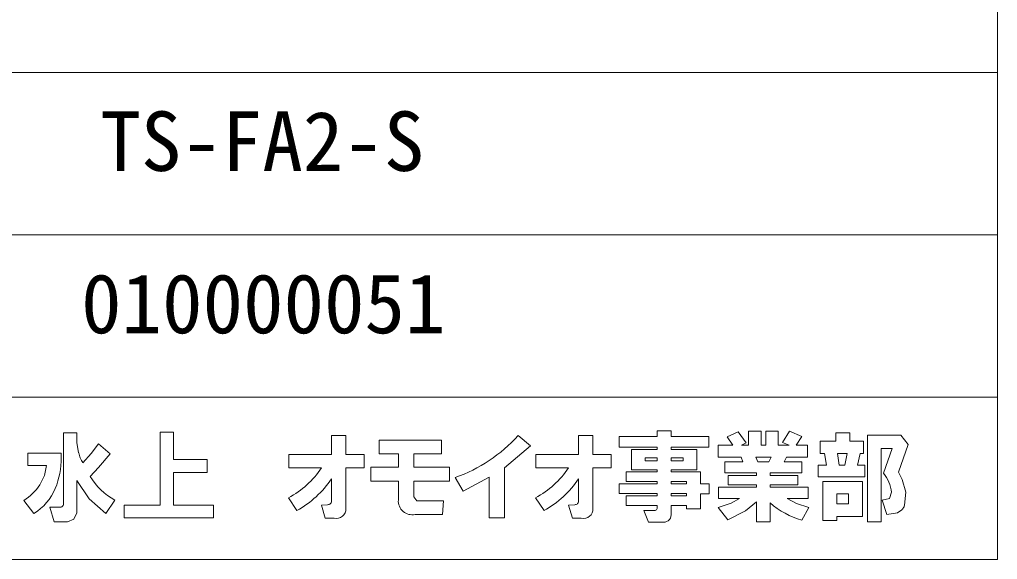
# Model space of a CAD drawing. Units: millimetres, scale not verified. Extents: x -203 to 203, y -143 to 143.
# Drawn here: x 161.87 to 198, y -138 to -118.05 of the extents above; entities that cross this region are included whole.
import ezdxf
from ezdxf.enums import TextEntityAlignment as Align

# ---------------------------------------------------------------- set-up
doc = ezdxf.new("R2010")
doc.units = ezdxf.units.MM
doc.header["$LTSCALE"] = 0.5
for name, color, linetype, lineweight in [('0-7_図面_FORMAT$01_WAKU$OUT_LINE', 6, 'Continuous', 18), ('0-8_図面_FORMAT$03_TEXT', 7, 'Continuous', 18), ('0-9_図面_FORMAT$01_WAKU$SUB_LINE', 7, 'Continuous', 18), ('0-A_図面_FORMAT$02_LOGO$01_MZ_LO', 7, 'Continuous', 18)]:
    doc.layers.add(name, color=color, linetype=linetype, lineweight=lineweight)
doc.styles.add('ＭＳ ゴシック', font='')
doc.styles.get('ＭＳ ゴシック').set_extended_font_data('MS Gothic')

msp = doc.modelspace()

# ---------------------------------------------------------------- linework, layer by layer
at = {"layer": '0-7_図面_FORMAT$01_WAKU$OUT_LINE'}
msp.add_line((198, -120), (-78, -120), dxfattribs=at)
msp.add_lwpolyline([(-198, -138), (198, -138), (198, 138), (-198, 138)], close=True, dxfattribs=at)
at = {"layer": '0-9_図面_FORMAT$01_WAKU$SUB_LINE'}
for p, q in [((144, -126), (198, -126)), ((144, -132), (198, -132))]:
    msp.add_line(p, q, dxfattribs=at)
at = {"layer": '0-A_図面_FORMAT$02_LOGO$01_MZ_LO'}
for p, q in [((190.061, -133.6806), (190.3194, -133.2644)), ((190.3194, -133.2644), (190.7787, -133.451)), ((180.2859, -133.4222), (180.7452, -133.7955)), ((190.7787, -133.451), (190.5634, -133.7811)), ((163.9797, -133.695), (164.0514, -134.0538)), ((180.7452, -133.7955), (179.7835, -134.6136)), ((164.0546, -134.065), (164.0805, -134.1556)), ((162.7883, -134.9007), (162.86, -134.5275)), ((162.616, -135.2452), (162.7883, -134.9007)), ((163.9797, -135.0873), (163.9797, -136.2787)), ((164.439, -135.762), (163.9797, -135.0873)), ((173.3959, -135.8194), (173.3959, -135.0156)), ((178.262, -135.4749), (177.9605, -134.9725)), ((179.2237, -134.9581), (178.262, -135.4749)), ((182.5251, -135.8194), (182.5251, -135.0156)), ((194.4821, -135.0443), (194.6112, -135.5179)), ((162.4007, -136.3074), (162.0275, -135.8194)), ((165.0562, -136.3074), (164.439, -135.762)), ((165.3864, -135.805), (165.0562, -136.3074)), ((172.1184, -136.1926), (171.8026, -135.7189)), ((176.439, -135.6902), (176.5538, -135.8337)), ((181.2476, -136.1926), (180.9318, -135.7189)), ((188.1663, -135.9199), (188.4677, -135.7476)), ((190.2333, -135.7476), (190.5778, -135.9342)), ((193.7356, -135.805), (194.0084, -135.7476)), ((193.9079, -136.3361), (193.7356, -135.805)), ((194.0084, -135.7476), (194.0801, -135.5179)), ((194.6112, -135.5179), (194.5682, -135.9916)), ((173.0227, -135.9916), (173.2524, -135.9773)), ((182.1519, -135.9916), (182.3816, -135.9773)), ((187.6782, -136.0778), (188.1663, -135.9199)), ((188.0371, -136.5371), (187.6782, -136.0778)), ((188.6974, -136.2069), (188.0371, -136.5371)), ((189.0993, -135.8768), (188.6974, -136.2069)), ((190.5778, -135.9342), (191.0371, -136.0778)), ((191.0371, -136.0778), (190.7787, -136.5514)), ((194.4677, -136.1639), (194.3098, -136.2787)), ((194.5312, -136.0853), (194.5131, -136.1106)), ((194.5671, -135.9957), (194.5592, -136.026)), ((163.8792, -136.5084), (163.6352, -136.6089)), ((163.9797, -136.2787), (163.8792, -136.5084)), ((194.3098, -136.2787), (193.9079, -136.3361))]:
    msp.add_line(p, q, dxfattribs=at)
for points in [[(165.7309, -135.9916), (167.0658, -135.9916), (167.0658, -133.2931), (167.5538, -133.2931), (167.5538, -134.3122), (168.8026, -134.3122), (168.8026, -134.7859), (167.5538, -134.7859), (167.5538, -135.9916), (169.0323, -135.9916), (169.0323, -136.4653), (165.7309, -136.4653)], [(191.3816, -134.9438), (191.3816, -134.5132), (191.683, -134.5132), (191.6112, -134.0825), (191.4533, -134.0825), (191.4533, -133.6232), (192.0275, -133.6232), (192.0275, -133.3218), (192.5443, -133.3218), (192.5443, -133.6232), (193.0467, -133.6232), (193.0467, -134.0825), (192.9318, -134.0825), (192.8313, -134.5132), (193.1041, -134.5132), (193.1041, -134.9438)], [(184.9797, -134.3553), (185.4246, -134.3553), (185.4246, -134.2404), (184.9797, -134.2404)], [(185.9414, -134.3553), (186.3864, -134.3553), (186.3864, -134.2404), (185.9414, -134.2404)], [(189.5586, -134.3983), (189.6447, -134.2261), (189.0706, -134.2261), (189.1423, -134.3983)], [(192.1567, -134.5132), (192.3577, -134.5132), (192.4438, -134.0825), (192.0849, -134.0825)], [(185.9414, -135.2022), (186.5156, -135.2022), (186.5156, -135.116), (185.9414, -135.116)], [(191.5538, -135.116), (193.0179, -135.116), (193.0179, -136.4079), (192.0706, -136.4079), (192.0706, -136.5658), (191.5538, -136.5658)], [(185.9414, -135.6471), (186.5156, -135.6471), (186.5156, -135.561), (185.9414, -135.561)], [(192.0706, -135.9486), (192.5012, -135.9486), (192.5012, -135.5754), (192.0706, -135.5754)]]:
    msp.add_lwpolyline(points, close=True, dxfattribs=at)
for points in [[(185.4246, -133.451), (185.4246, -133.25), (185.9414, -133.25), (185.9414, -133.451), (187.3337, -133.451), (187.3337, -133.8529), (185.9414, -133.8529), (185.9414, -133.939), (186.8888, -133.939), (186.8888, -134.6854), (185.9414, -134.6854), (185.9414, -134.7572), (187.0323, -134.7572), (187.0323, -135.2022), (187.3481, -135.2022), (187.3481, -135.5754), (187.0323, -135.5754), (187.0323, -136.1352), (186.5156, -136.1352), (186.5156, -136.006), (185.9414, -136.006), (185.9414, -136.2931)], [(188.4677, -135.7476), (187.6926, -135.7476), (187.6926, -135.3313), (189.0993, -135.3313), (189.0993, -135.2452), (188.0514, -135.2452), (188.0514, -134.9007), (189.0993, -134.9007), (189.0993, -134.8002), (187.9222, -134.8002), (187.9222, -134.3983), (188.5969, -134.3983), (188.5251, -134.2261), (187.6782, -134.2261), (187.6782, -133.7811), (188.2237, -133.7811), (188.0084, -133.4653), (188.4246, -133.2787), (188.7117, -133.695), (188.5395, -133.7811), (188.7978, -133.7811), (188.7978, -133.2644), (189.2715, -133.2644), (189.2715, -133.7811), (189.4438, -133.7811), (189.4438, -133.2644), (189.9031, -133.2644), (189.9031, -133.7811), (190.305, -133.7811), (190.061, -133.6806)], [(163.4916, -135.9199), (163.4916, -133.3218), (163.9797, -133.3218), (163.9797, -133.695)], [(173.0227, -134.6136), (171.817, -134.6136), (171.817, -134.1256), (173.3959, -134.1256), (173.3959, -133.4222), (173.927, -133.4222), (173.927, -134.1256), (174.6017, -134.1256), (174.6017, -134.6136), (173.927, -134.6136), (173.927, -136.1208)], [(174.8457, -135.1017), (174.8457, -134.5849), (175.8648, -134.5849), (175.8648, -134.0969), (175.1615, -134.0969), (175.1615, -133.5945), (177.4581, -133.5945), (177.4581, -134.0969), (176.439, -134.0969), (176.439, -134.5849), (177.7596, -134.5849), (177.7596, -135.1017), (176.439, -135.1017), (176.439, -135.6902)], [(182.1519, -134.6136), (180.9462, -134.6136), (180.9462, -134.1256), (182.5251, -134.1256), (182.5251, -133.4222), (183.0562, -133.4222), (183.0562, -134.1256), (183.7309, -134.1256), (183.7309, -134.6136), (183.0562, -134.6136), (183.0562, -136.1208)], [(185.4246, -136.0634), (185.4246, -136.006), (184.2763, -136.006), (184.2763, -135.6471), (185.4246, -135.6471), (185.4246, -135.561), (184.0179, -135.561), (184.0179, -135.2022), (185.4246, -135.2022), (185.4246, -135.116), (184.2763, -135.116), (184.2763, -134.7572), (185.4246, -134.7572), (185.4246, -134.6854), (184.4773, -134.6854), (184.4773, -133.939), (185.4246, -133.939), (185.4246, -133.8529), (184.0179, -133.8529), (184.0179, -133.451), (185.4246, -133.451)], [(193.7931, -134.8146), (194.1089, -133.8959), (193.7069, -133.8959), (193.7069, -136.6089), (193.2045, -136.6089), (193.2045, -133.4079), (194.4246, -133.4079), (194.6974, -133.7524), (194.3385, -134.7715), (194.4821, -135.0443)], [(164.2093, -134.427), (164.5108, -134.0825), (164.7835, -133.7237), (165.2141, -134.0969), (164.7835, -134.5993), (164.4821, -134.9294)], [(190.5634, -133.7811), (190.9797, -133.7811), (190.9797, -134.2261), (190.2045, -134.2261), (190.1184, -134.3983), (190.7787, -134.3983), (190.7787, -134.8002), (189.6017, -134.8002), (189.6017, -134.9007), (190.6208, -134.9007), (190.6208, -135.2452), (189.6017, -135.2452), (189.6017, -135.3313), (191.0084, -135.3313), (191.0084, -135.7476), (190.2333, -135.7476)], [(162.86, -134.5275), (162.1711, -134.5275), (162.1711, -134.0682), (163.4055, -134.0682), (163.4055, -134.2404)], [(164.1582, -134.3384), (164.2052, -134.4198), (164.2093, -134.427)], [(179.7835, -134.6136), (179.7835, -136.4653), (179.2237, -136.4653), (179.2237, -134.9581)], [(175.8648, -135.805), (175.8648, -135.1017), (174.8457, -135.1017)], [(176.5538, -135.8337), (177.5299, -135.8337), (177.5012, -136.3361), (176.4821, -136.3361)], [(163.6352, -136.6089), (163.1471, -136.6089), (162.9892, -136.0634), (163.3481, -136.0634)], [(173.4964, -136.4797), (173.1663, -136.4797), (173.0227, -135.9916)], [(182.6256, -136.4797), (182.2955, -136.4797), (182.1519, -135.9916)], [(185.6543, -136.6232), (185.1089, -136.6232), (184.9366, -136.1926), (185.2955, -136.1926)], [(189.6017, -135.9055), (189.6017, -136.6089), (189.0993, -136.6089), (189.0993, -135.8768)]]:
    msp.add_lwpolyline(points, dxfattribs=at)
for centre, radius, start, end in [((176.0974, -129.6586), 5.631, 289.32171, 318.05843), ((160.6179, -134.2986), 2.7882, 337.30319, 1.19487), ((164.9066, -133.8206), 0.8864, 195.25512, 196.00269), ((164.8635, -133.931), 0.8145, 196.00269, 210.01023), ((170.3287, -132.8658), 3.2114, 297.32097, 327.02478), ((179.4579, -132.8658), 3.2114, 297.32097, 327.02478), ((166.5579, -133.6903), 2.4175, 210.83396, 241.01413), ((170.3371, -132.9774), 3.6756, 298.98767, 326.32407), ((179.4663, -132.9774), 3.6756, 298.98767, 326.32407), ((192.769, -135.6429), 1.3171, 5.44194, 38.96502), ((160.9959, -134.1732), 1.9427, 302.07579, 326.50958), ((161.2812, -134.5597), 2.0755, 302.64027, 336.88701), ((173.2564, -135.8367), 0.1406, 268.35711, 7.09551), ((176.3715, -135.8404), 0.5079, 176.00409, 282.57421), ((182.3856, -135.8367), 0.1406, 268.35711, 7.09551), ((163.3761, -135.9479), 0.1189, 256.36561, 13.63439), ((173.5739, -136.1348), 0.3534, 257.33697, 2.27417), ((182.7031, -136.1348), 0.3534, 257.33697, 2.27417), ((185.3253, -136.0932), 0.1037, 253.30404, 16.69596), ((191.5944, -133.6697), 2.9949, 228.28998, 254.19577), ((194.0664, -135.7625), 0.5676, 315, 315.57863), ((194.1706, -135.8647), 0.4216, 315.57863, 324.32577), ((194.3846, -135.98), 0.1806, 324.32577, 345.26591), ((194.2305, -135.9072), 0.3481, 345.26591, 345.96376), ((185.6693, -136.3464), 0.2772, 266.89001, 11.09182)]:
    msp.add_arc(centre, radius, start, end, dxfattribs=at)

# ---------------------------------------------------------------- texts
at = {"layer": '0-8_図面_FORMAT$03_TEXT', "style": 'ＭＳ ゴシック'}
for s, p in [('TS-FA2-S', (164.8566, -124.3023)), ('010000051', (164.1426, -130.3023))]:
    msp.add_text(s, height=2.199, dxfattribs=at).set_placement(p, align=Align.BOTTOM_LEFT)

doc.saveas('drawing.dxf')
